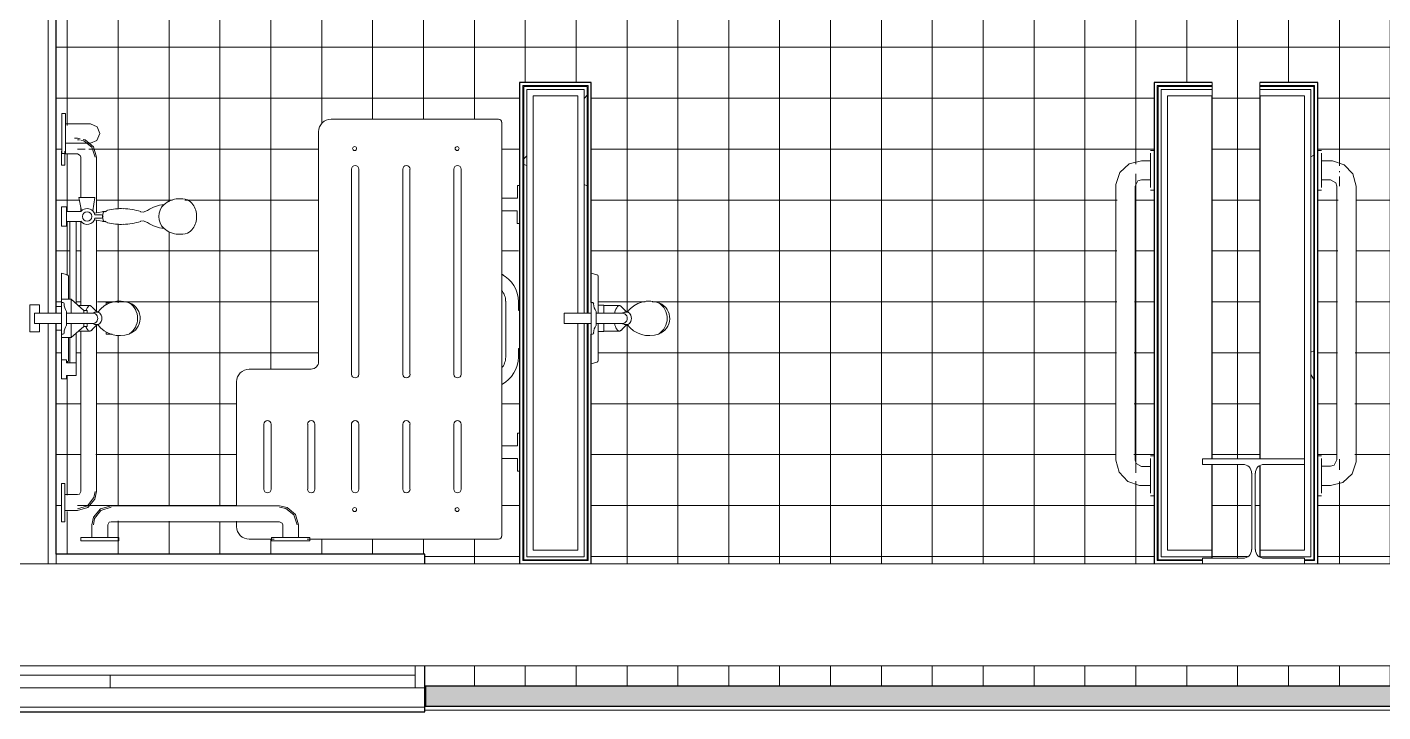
# Model space of a CAD drawing. Header units: inches. Extents: x 1 to 27263, y -26002 to 5769.
# Drawn here: x 25305.5 to 25412.1, y -22798.9 to -22745.1 of the extents above; entities that cross this region are included whole.
import ezdxf

# ---------------------------------------------------------------- set-up
doc = ezdxf.new("R2010")
doc.units = ezdxf.units.IN
doc.header["$MEASUREMENT"] = 0
for name, color, linetype, lineweight in [('A-FLOR', 192, 'Continuous', 9), ('A-FLOR-PATT', 8, 'Continuous', 9), ('A-GENM', 13, 'Continuous', 9), ('A-WALL', 113, 'Continuous', 9), ('A-WALL-PATT', 111, 'Continuous', 25), ('I-WALL', 2, 'Continuous', 9), ('L-SITE-WALL', 31, 'Continuous', 9), ('P-SANR-FIXT', 6, 'Continuous', 9), ('Q-SPCQ', 91, 'Continuous', 9), ('S-BEAM', 12, 'Continuous', 9), ('S-COLS', 52, 'Continuous', 9)]:
    doc.layers.add(name, color=color, linetype=linetype, lineweight=lineweight)
pattern_1 = [(296.565, (38.4, 23.04), (0.00014, 153.59998), [17.173, -326.287]), (33.69, (46.08, 7.68), (0.0002, 153.6001), [27.691, -526.122]), (33.69, (199.68, 7.68), (0.0002, 153.6001), [27.691, -526.122]), (33.69, (353.28, 7.68), (0.0002, 153.6001), [27.691, -526.122]), (116.565, (69.12, 23.04), (0.00014, 153.59998), [17.173, -326.287]), (213.69, (61.44, 38.4), (0.0002, 153.6001), [27.691, -526.122]), (213.69, (215.04, 38.4), (0.0002, 153.6001), [27.691, -526.122]), (213.69, (368.64, 38.4), (0.0002, 153.6001), [27.691, -526.122]), (26.565, (99.84, 23.04), (0.00014, 153.6), [34.346, -309.114]), (26.565, (253.44, 23.04), (0.00014, 153.6), [34.346, -309.114]), (270, (130.56, 38.4), (153.6, 9e-15), [15.36, -138.24]), (225, (130.56, 23.04), (-1e-14, 153.60056), [21.722, -195.501]), (135, (115.2, 7.68), (1e-14, 153.60056), [21.722, -195.501]), (288.435, (69.12, 69.12), (0.00018, 153.600364), [24.286, -461.44]), (18.435, (76.8, 46.08), (0.0002, 153.60036), [24.286, -461.44]), (18.435, (230.4, 46.08), (0.0002, 153.60036), [24.286, -461.44]), (18.435, (384, 46.08), (0.0002, 153.60036), [24.286, -461.44]), (135, (99.84, 53.76), (1e-14, 153.60056), [21.722, -195.501]), (180, (84.48, 69.12), (-2e-14, -153.6), [15.36, -138.24]), (251.565, (30.72, 107.52), (-0.00018, 153.600364), [24.286, -461.44]), (315, (23.04, 84.48), (-1e-14, 153.60056), [21.722, -195.501]), (71.565, (38.4, 69.12), (-0.00018, 153.600364), [24.286, -461.44]), (135, (46.08, 92.16), (1e-14, 153.60056), [21.722, -195.501]), (225, (92.16, 107.52), (-1e-14, 153.60056), [21.722, -195.501]), (123.69, (76.8, 92.16), (0.00018, 153.6001), [27.691, -526.122]), (123.69, (230.4, 92.16), (0.00018, 153.6001), [27.691, -526.122]), (26.565, (61.44, 115.2), (0.00014, 153.6), [17.173, -326.287]), (26.565, (215.04, 115.2), (0.00014, 153.6), [17.173, -326.287]), (315, (76.8, 122.88), (-1e-14, 153.60056), [21.722, -195.501]), (213.69, (145.92, 145.92), (0.0002, 153.6001), [27.691, -526.122]), (213.69, (299.52, 145.92), (0.0002, 153.6001), [27.691, -526.122]), (213.69, (453.12, 145.92), (0.0002, 153.6001), [27.691, -526.122]), (296.565, (122.88, 130.56), (0.00014, 153.59998), [17.173, -326.287]), (45, (130.56, 115.2), (1e-14, 153.60056), [21.722, -195.501]), (90, (145.92, 130.56), (-153.6, 9e-15), [15.36, -138.24]), (213.69, (76.8, 153.6), (0.0002, 153.6001), [27.691, -526.122]), (213.69, (230.4, 153.6), (0.0002, 153.6001), [27.691, -526.122]), (213.69, (384, 153.6), (0.0002, 153.6001), [27.691, -526.122]), (315, (53.76, 138.24), (-1e-14, 153.60056), [10.861, -206.362]), (26.565, (61.44, 130.56), (0.00014, 153.6), [17.173, -326.287]), (26.565, (215.04, 130.56), (0.00014, 153.6), [17.173, -326.287]), (90, (76.8, 138.24), (-153.6, 9e-15), [15.36, -138.24]), (333.435, (15.36, 145.92), (-0.00014, 153.6), [17.173, -326.287]), (333.435, (168.96, 145.92), (-0.00014, 153.6), [17.173, -326.287]), (243.435, (30.72, 138.24), (-0.00014, 153.59998), [17.173, -326.287]), (161.565, (23.04, 122.88), (-0.0002, 153.60036), [24.286, -461.44]), (161.565, (176.64, 122.88), (-0.0002, 153.60036), [24.286, -461.44]), (161.565, (330.24, 122.88), (-0.0002, 153.60036), [24.286, -461.44]), (45, (0, 130.56), (1e-14, 153.60056), [21.722, -195.501]), (26.565, (7.68, 0), (0.00014, 153.6), [17.173, -326.287]), (26.565, (161.28, 0), (0.00014, 153.6), [17.173, -326.287]), (116.565, (23.04, 7.68), (0.00014, 153.59998), [17.173, -326.287]), (206.565, (15.36, 23.04), (0.00014, 153.6), [17.173, -326.287]), (206.565, (168.96, 23.04), (0.00014, 153.6), [17.173, -326.287]), (296.565, (0, 15.36), (0.00014, 153.59998), [17.173, -326.287]), (14.036, (115.2, 69.12), (0.0002, 153.6), [31.665, -601.644]), (14.036, (268.8, 69.12), (0.0002, 153.6), [31.665, -601.644]), (14.036, (422.4, 69.12), (0.0002, 153.6), [31.665, -601.644]), (14.036, (576, 69.12), (0.0002, 153.6), [31.665, -601.644]), (135, (145.92, 76.8), (1e-14, 153.60056), [21.722, -195.501]), (198.435, (130.56, 92.16), (0.0002, 153.60036), [24.286, -461.44]), (198.435, (284.16, 92.16), (0.0002, 153.60036), [24.286, -461.44]), (198.435, (437.76, 92.16), (0.0002, 153.60036), [24.286, -461.44]), (296.565, (107.52, 84.48), (0.00014, 153.59998), [17.173, -326.287]), (333.435, (7.68, 46.08), (-0.00014, 153.6), [17.173, -326.287]), (333.435, (161.28, 46.08), (-0.00014, 153.6), [17.173, -326.287]), (45, (23.04, 38.4), (1e-14, 153.60056), [10.861, -206.362]), (116.565, (30.72, 46.08), (0.00014, 153.59998), [17.173, -326.287]), (225, (23.04, 61.44), (-1e-14, 153.60056), [21.722, -195.501])]

# ---------------------------------------------------------------- blocks, each defined once
blk = doc.blocks.new('817_Grab_Bars - 8170-001240-25748-Site Plan - Phase 1')
at = {"layer": 'Q-SPCQ', "color": 7}
for p, q in [((25393.8, -22755.65), (25393.08, -22755.65)), ((25394.08, -22754.83), (25393.8, -22754.83)), ((25393.8, -22756.4), (25393.8, -22755.04)), ((25393.8, -22757.75), (25393.8, -22756.4)), ((25391.08, -22757.65), (25391.08, -22779.15)), ((25392.58, -22779.15), (25392.58, -22757.65)), ((25393.08, -22757.15), (25393.8, -22757.15)), ((25393.8, -22757.96), (25394.08, -22757.96)), ((25394.08, -22778.83), (25393.8, -22778.83)), ((25393.8, -22780.4), (25393.8, -22779.04)), ((25393.8, -22779.65), (25393.08, -22779.65)), ((25393.08, -22781.15), (25393.8, -22781.15)), ((25393.8, -22781.75), (25393.8, -22780.4)), ((25393.8, -22781.96), (25394.08, -22781.96))]:
    blk.add_line(p, q, dxfattribs=at)
at = {"layer": 'Q-SPCQ', "color": 7, "flags": 128}
for points in [[(25393.08, -22755.65), (25392.12, -22755.89), (25391.39, -22756.57), (25391.08, -22757.51), (25391.08, -22757.65)], [(25392.58, -22757.65), (25392.81, -22757.23), (25393.08, -22757.15)], [(25391.08, -22779.15), (25391.32, -22780.11), (25392, -22780.83), (25392.94, -22781.14), (25393.08, -22781.15)], [(25393.08, -22779.65), (25392.66, -22779.42), (25392.58, -22779.15)]]:
    blk.add_lwpolyline(points, dxfattribs=at)
blk = doc.blocks.new('Shower_Seat-Retractable-Frost_Products_LTD_-Handicap-_975L_M_ - Steel-Stainless-110062-Site Plan - Phase 1')
at = {"layer": 'Q-SPCQ', "color": 10, "lineweight": 13}
for p, q in [((25342.54, -22752.37), (25329.39, -22752.37)), ((25328.4, -22753.37), (25328.4, -22771.42)), ((25342.79, -22758.58), (25342.79, -22752.62)), ((25330.98, -22756.3), (25330.98, -22772.41)), ((25331.56, -22772.41), (25331.56, -22756.3)), ((25335.01, -22756.3), (25335.01, -22772.41)), ((25335.58, -22772.41), (25335.58, -22756.3)), ((25339.03, -22756.3), (25339.03, -22772.41)), ((25339.61, -22772.41), (25339.61, -22756.3)), ((25344.2, -22757.59), (25344.03, -22757.59)), ((25344.03, -22757.59), (25344.03, -22758.58)), ((25342.79, -22758.58), (25342.79, -22759.58)), ((25344.03, -22758.58), (25342.79, -22758.58)), ((25342.79, -22759.58), (25344.02, -22759.58)), ((25342.79, -22764.56), (25342.79, -22759.58)), ((25344.02, -22759.58), (25344.02, -22760.57)), ((25344.02, -22760.57), (25344.2, -22760.57)), ((25342.79, -22764.49), (25342.79, -22773.2)), ((25343.11, -22771.06), (25343.11, -22766.68)), ((25344.11, -22767.39), (25344.11, -22766.71)), ((25344.2, -22767.38), (25344.11, -22767.39)), ((25344.2, -22770.38), (25344.2, -22767.38)), ((25344.11, -22770.38), (25344.2, -22770.38)), ((25344.11, -22771.06), (25344.11, -22770.38)), ((25327.81, -22772.01), (25322.95, -22772.01)), ((25321.95, -22773.01), (25321.95, -22782.76)), ((25342.79, -22778.04), (25342.79, -22773.2)), ((25324.09, -22776.34), (25324.09, -22781.44)), ((25324.67, -22781.44), (25324.67, -22776.34)), ((25327.54, -22781.44), (25327.54, -22776.34)), ((25328.11, -22776.34), (25328.11, -22781.44)), ((25330.98, -22776.34), (25330.98, -22776.38)), ((25330.98, -22776.34), (25330.98, -22781.44)), ((25331.56, -22781.44), (25331.56, -22776.34)), ((25335.01, -22776.34), (25335.01, -22781.44)), ((25335.58, -22781.44), (25335.58, -22776.34)), ((25339.03, -22776.34), (25339.03, -22781.44)), ((25339.61, -22781.44), (25339.61, -22776.34)), ((25330.98, -22781.44), (25330.98, -22777.49)), ((25331.56, -22777.22), (25331.56, -22781.44)), ((25342.79, -22778.04), (25342.79, -22779.04)), ((25344.03, -22778.04), (25342.79, -22778.04)), ((25344.03, -22777.04), (25344.03, -22778.04)), ((25344.2, -22777.04), (25344.03, -22777.04)), ((25342.79, -22779.04), (25344.03, -22779.04)), ((25342.79, -22785.12), (25342.79, -22779.04)), ((25344.03, -22779.04), (25344.03, -22780.03)), ((25344.03, -22780.03), (25344.2, -22780.03)), ((25321.95, -22783.95), (25321.95, -22784.37)), ((25322.95, -22785.37), (25324.9, -22785.37)), ((25327.5, -22785.37), (25342.54, -22785.37))]:
    blk.add_line(p, q, dxfattribs=at)
for centre, radius, start, end in [((25329.39, -22753.37), 0.998, 90, 180), ((25342.54, -22752.62), 0.249, 0, 90), ((25331.23, -22754.68), 0.157, 90, 270), ((25331.23, -22754.68), 0.157, 270, 90), ((25339.29, -22754.68), 0.157, 90, 270), ((25339.29, -22754.68), 0.157, 270, 90), ((25331.27, -22756.3), 0.289, 0, 180), ((25335.3, -22756.3), 0.289, 0, 180), ((25339.32, -22756.3), 0.289, 0, 180), ((25341.82, -22766.4), 2.09, 57.8406, 62.567), ((25341.68, -22766.71), 2.42, 0, 62.8489), ((25341.75, -22766.68), 1.35, 0, 40), ((25327.81, -22771.42), 0.589, 270, 0), ((25341.66, -22771.03), 1.45, 321.4199, 358.8453), ((25341.64, -22771.02), 2.47, 297.8217, 359.1458), ((25322.95, -22773.01), 0.998, 90, 180), ((25331.27, -22772.41), 0.288, 180, 0), ((25335.3, -22772.41), 0.288, 180, 0), ((25339.32, -22772.41), 0.289, 180, 0), ((25341.92, -22771.67), 1.77, 299.5044, 304.7548), ((25324.38, -22776.34), 0.289, 0, 180), ((25327.82, -22776.34), 0.289, 0, 180), ((25331.27, -22776.34), 0.289, 40.7863, 180), ((25331.27, -22776.34), 0.289, 0, 180), ((25335.3, -22776.34), 0.289, 0, 180), ((25339.32, -22776.34), 0.289, 0, 180), ((25324.38, -22781.44), 0.289, 180, 0), ((25327.82, -22781.44), 0.289, 180, 0), ((25331.27, -22781.44), 0.289, 180, 0), ((25331.27, -22781.44), 0.289, 180, 0), ((25335.3, -22781.44), 0.289, 180, 0), ((25339.32, -22781.44), 0.289, 180, 0), ((25331.23, -22783.04), 0.157, 90, 270), ((25331.23, -22783.04), 0.157, 270, 90), ((25339.29, -22783.04), 0.157, 90, 270), ((25339.29, -22783.04), 0.157, 270, 90), ((25322.95, -22784.37), 0.998, 180, 270), ((25342.54, -22785.12), 0.249, 270, 0)]:
    blk.add_arc(centre, radius, start, end, dxfattribs=at)
blk = doc.blocks.new('Parametric_ADA_Grab_Bar_-_2_Piece_3744 - Parametric_ADA_Grab_Bar_-_2_Piece_3744 2-122809-Site Plan - Phase 1')
at = {"layer": 'A-GENM', "color": 7}
for p, q in [((1.25, 32.16), (1, 32.16)), ((1.46, 32.11), (1.25, 32.16)), ((1.39, 32.01), (1.25, 32.03)), ((0, 30.03), (0, 31.14)), ((0.25, 31.14), (0.25, 30.03)), ((0, 30.23), (0, 30.03)), ((0, 30.03), (0.25, 30.03)), ((0.25, 30.91), (1.25, 30.91)), ((0.25, 30.03), (0.25, 30.23)), ((1.5, 30.66), (1.5, 27.5)), ((2.75, 26.28), (2.75, 30.66)), ((1.5, 26.73), (1.5, 26.37)), ((1.5, 25.62), (1.5, 19)), ((2.75, 18.54), (2.75, 25.72)), ((2.75, 4.41), (2.75, 17.46)), ((1.5, 17), (1.5, 4.41)), ((0.25, 5.03), (0, 5.03)), ((0, 2.03), (0, 5.03)), ((0, 5.03), (0, 4.83)), ((0.25, 4.83), (0.25, 5.03)), ((0.25, 5.03), (0.25, 2.03)), ((1.25, 4.16), (0.25, 4.16)), ((17.13, 3.28), (3.88, 3.28)), ((0, 2.23), (0, 2.03)), ((0.25, 2.91), (1.25, 2.91)), ((0.25, 2.03), (0.25, 2.23)), ((0, 2.03), (0.25, 2.03)), ((2.38, 1.78), (2.38, 0.78)), ((3.63, 0.78), (3.63, 1.78)), ((3.88, 2.03), (17.13, 2.03)), ((17.38, 1.78), (17.38, 0.78)), ((18.63, 0.78), (18.63, 1.78)), ((1.5, 0.78), (1.5, 0.53)), ((1.5, 0.78), (4.5, 0.78)), ((1.7, 0.78), (1.5, 0.78)), ((1.5, 0.53), (1.7, 0.53)), ((4.5, 0.53), (1.5, 0.53)), ((4.5, 0.78), (4.3, 0.78)), ((4.3, 0.53), (4.5, 0.53)), ((4.5, 0.53), (4.5, 0.78)), ((16.5, 0.78), (16.5, 0.53)), ((16.5, 0.78), (19.5, 0.78)), ((16.7, 0.78), (16.5, 0.78)), ((16.5, 0.53), (16.7, 0.53)), ((19.5, 0.53), (16.5, 0.53)), ((19.5, 0.78), (19.3, 0.78)), ((19.3, 0.53), (19.5, 0.53)), ((19.5, 0.53), (19.5, 0.78))]:
    blk.add_line(p, q, dxfattribs=at)
at = {"layer": 'A-GENM', "color": 7, "flags": 128}
for points in [[(2.63, 30.66), (2.38, 31.44), (1.74, 31.94), (1.5, 31.99)], [(2.75, 30.66), (2.51, 31.48), (1.85, 32.03), (1.7, 32.06)], [(1.25, 30.91), (1.46, 30.79), (1.5, 30.66)], [(1.25, 2.91), (2.07, 3.15), (2.62, 3.8), (2.75, 4.41)], [(1.5, 4.41), (1.39, 4.2), (1.25, 4.16)], [(1.25, 3.03), (2.03, 3.27), (2.54, 3.92), (2.63, 4.41)], [(3.88, 3.28), (3.05, 3.04), (2.5, 2.38), (2.38, 1.78)], [(18.63, 1.78), (18.38, 2.6), (17.73, 3.15), (17.13, 3.28)], [(3.88, 3.16), (3.09, 2.91), (2.59, 2.27), (2.5, 1.78)], [(18.5, 1.78), (18.26, 2.56), (17.61, 3.07), (17.13, 3.16)], [(3.63, 1.78), (3.74, 1.99), (3.88, 2.03)], [(17.13, 2.03), (17.34, 1.92), (17.38, 1.78)]]:
    blk.add_lwpolyline(points, dxfattribs=at)
blk = doc.blocks.new('817_Grab_Bars - 8170-001180-25756-Site Plan - Phase 1')
at = {"layer": 'Q-SPCQ', "color": 7}
for p, q in [((25461.77, -22690.3), (25461.77, -22691.02)), ((25461.77, -22690.3), (25461.77, -22691.02)), ((25463.27, -22691.02), (25463.27, -22690.3)), ((25463.27, -22691.02), (25463.27, -22690.3)), ((25460.95, -22691.02), (25460.95, -22691.3)), ((25460.95, -22691.02), (25460.95, -22691.3)), ((25460.95, -22691.02), (25464.08, -22691.02)), ((25461.16, -22691.02), (25460.95, -22691.02)), ((25460.95, -22691.02), (25461.16, -22691.02)), ((25461.16, -22691.02), (25460.95, -22691.02)), ((25464.08, -22691.3), (25460.95, -22691.3)), ((25460.95, -22691.3), (25461.16, -22691.3)), ((25461.16, -22691.3), (25460.95, -22691.3)), ((25460.95, -22691.3), (25461.16, -22691.3)), ((25464.08, -22691.02), (25463.87, -22691.02)), ((25463.87, -22691.02), (25464.08, -22691.02)), ((25464.08, -22691.02), (25463.87, -22691.02)), ((25463.87, -22691.3), (25464.08, -22691.3)), ((25464.08, -22691.3), (25463.87, -22691.3)), ((25463.87, -22691.3), (25464.08, -22691.3)), ((25464.08, -22691.3), (25464.08, -22691.02)), ((25464.08, -22691.3), (25464.08, -22691.02))]:
    blk.add_line(p, q, dxfattribs=at)
at = {"layer": 'Q-SPCQ', "color": 7, "flags": 128}
for points in [[(25461.77, -22689.05), (25462, -22688.51), (25462.52, -22688.3)], [(25462.52, -22688.3), (25463.06, -22688.54), (25463.27, -22689.05)], [(25461.77, -22689.05), (25461.77, -22689.3), (25461.77, -22689.93), (25461.77, -22690.3)], [(25461.77, -22690.3), (25461.77, -22689.56), (25461.77, -22689.11), (25461.77, -22689.05)], [(25463.27, -22690.3), (25463.27, -22689.56), (25463.27, -22689.11), (25463.27, -22689.05)], [(25463.27, -22689.05), (25463.27, -22689.3), (25463.27, -22689.93), (25463.27, -22690.3)]]:
    blk.add_lwpolyline(points, dxfattribs=at)
blk = doc.blocks.new('Shower-Unit-Zurn-Z7301-SS-MT-DV2P-HW - Z7301-SS-MT-DV2P-HW-234739-Site Plan - Phase 1')
at = {"layer": 'A-GENM', "color": 7}
for p, q in [((1.06, 2.5), (-1.06, 2.5)), ((-1.06, 2.5), (-1.06, 1.75)), ((1.06, 1.75), (1.06, 2.5)), ((-1.06, 1.75), (-0.4, 1.75)), ((0.4, 1.75), (1.06, 1.75)), ((-1.24, 0), (-1.5, 0)), ((-1.5, 0), (-1.5, -0.75)), ((-1.5, -0.75), (-0.4, -0.75)), ((-1.5, -0.75), (-0.63, -1.75)), ((0.4, -0.75), (1.5, -0.75)), ((0.63, -1.75), (1.5, -0.75)), ((1.5, 0), (1.24, 0)), ((1.5, -0.75), (1.5, 0)), ((-0.63, -1.75), (-0.4, -1.75)), ((-0.63, -1.75), (-0.63, -2)), ((-0.63, -2), (-0.4, -2)), ((0.4, -1.75), (0.63, -1.75)), ((0.4, -2), (0.63, -2)), ((0.63, -2), (0.63, -1.75)), ((-1.05, -3.5), (-1.25, -3.5)), ((-1.25, -3.5), (-1.25, -3.96)), ((1.25, -3.5), (1.06, -3.5)), ((1.25, -3.92), (1.25, -3.5))]:
    blk.add_line(p, q, dxfattribs=at)
at = {"layer": 'A-GENM'}
for p, q in [((-4.75, 0), (-4.75, -0.38)), ((-3.25, 0), (-4.75, 0)), ((-4.75, -0.38), (-4.5, -0.38)), ((-4.5, -0.38), (-4.5, -1.13)), ((-3.5, -1.13), (-3.5, -0.38)), ((-3.5, -0.38), (-3.25, -0.38)), ((-1.5, -0.63), (-3.5, -0.63)), ((-3.25, -0.38), (-3.25, 0)), ((7.62, -0.63), (1.5, -0.63)), ((8.75, 0), (7.25, 0)), ((7.25, 0), (7.25, -0.38)), ((7.25, -0.38), (7.62, -0.38)), ((7.62, -0.38), (8.38, -0.38)), ((7.62, -0.38), (7.62, -1.5)), ((8.38, -1.5), (8.38, -0.38)), ((8.38, -0.38), (8.75, -0.38)), ((8.75, -0.38), (8.75, 0)), ((-4.5, -1.13), (-3.5, -1.13)), ((-3.5, -1.13), (-1.17, -1.13)), ((1.17, -1.13), (7.62, -1.13)), ((9.5, -1.36), (8.44, -1.55)), ((9.5, -2.62), (9.5, -1.36)), ((7.75, -2.62), (7.63, -3.19)), ((7.86, -2.61), (7.86, -3.12)), ((8.14, -3.12), (8.14, -2.61)), ((8.37, -3.19), (8.25, -2.62)), ((8.44, -2.45), (9.5, -2.62)), ((7.62, -3.24), (7.62, -3.41)), ((8.38, -3.41), (8.38, -3.24)), ((7.63, -6.21), (7.65, -6.42)), ((8.35, -6.42), (8.37, -6.21)), ((7.65, -6.42), (7.52, -6.76)), ((8.48, -6.76), (8.35, -6.42))]:
    blk.add_line(p, q, dxfattribs=at)
blk.add_circle((8, -2), 0.375, dxfattribs=at)
for centre, radius, start, end in [((8, -2), 0.625, 126.8699, 256.9481), ((8, -2), 0.625, 45.7475, 53.1301), ((8, -2), 0.625, 314.2572, 45.7475), ((7.85, -3.23), 0.225, 167.7751, 181.8194), ((8, -3.12), 0.141, 180, 360), ((8, -2), 0.625, 283.0519, 314.2572), ((8.15, -3.23), 0.225, 358.1806, 12.2249), ((11.46, -4.61), 4.08, 165.8269, 183.3406), ((8.98, -4.32), 1.63, 146.1204, 154.5364), ((8, -3.9), 0.687, 56.9089, 123.0911), ((7.02, -4.32), 1.63, 25.4636, 33.8796), ((4.54, -4.61), 4.08, 356.6594, 14.1731), ((11.6, -4.81), 4.22, 180.5665, 199.4054), ((4.4, -4.81), 4.22, 340.5946, 359.4335), ((9.42, -8.15), 2.35, 143.7224, 177.4669), ((6.58, -8.15), 2.35, 2.5331, 36.2776), ((8.47, -9.28), 1.87, 138.72, 176.4673), ((8, -8.99), 1.34, 46.1253, 133.8747), ((7.53, -9.28), 1.87, 3.5327, 41.28), ((8.6, -9.29), 2, 176.4673, 197.5327), ((7.4, -9.29), 2, 342.4673, 3.5327), ((7.65, -9.45), 1.05, 204.5638, 235.4362), ((7.96, -9.01), 1.59, 235.4362, 271.5888), ((8.04, -9.01), 1.59, 268.4112, 304.5638), ((8.35, -9.45), 1.05, 304.5638, 335.4362)]:
    blk.add_arc(centre, radius, start, end, dxfattribs=at)
at = {"layer": 'P-SANR-FIXT', "color": 7}
for p, q in [((0.4, 2.13), (-0.4, 2.13)), ((-0.4, 2.13), (-0.4, 0)), ((0.4, 0), (0.4, 2.13)), ((-0.4, 0), (-1.24, 0)), ((-1.24, 0), (-1.24, -0.1)), ((-0.94, 0.44), (-0.94, 0)), ((-0.4, 0), (0.4, 0)), ((1.24, 0), (0.4, 0)), ((0.93, 0), (0.93, 0.44)), ((1.24, -0.1), (1.24, 0)), ((-3.31, -0.54), (-1.5, -0.54)), ((-1.5, 0), (-3.25, 0)), ((-0.55, -0.38), (-0.4, -0.38)), ((-0.4, -0.38), (-0.4, -2.46)), ((-0.4, -0.38), (0.4, -0.38)), ((0.4, -2.46), (0.4, -0.38)), ((0.4, -0.38), (0.55, -0.38)), ((3.56, 0), (1.5, 0)), ((1.5, -0.54), (3.31, -0.54)), ((3.43, -0.45), (3.56, 0)), ((-1, -1.33), (-1, -2.23)), ((1, -2.23), (1, -1.33)), ((-0.48, -2.64), (-0.48, -2.84)), ((0.48, -2.84), (0.48, -2.64))]:
    blk.add_line(p, q, dxfattribs=at)
for centre, radius, start, end in [((-3.31, -0.42), 0.125, 196, 270), ((-1.14, -0.1), 0.0945, 180, 270), ((-1.14, -1.21), 1.02, 54.522, 90), ((1.14, -1.21), 1.02, 90, 125.478), ((1.14, -0.1), 0.0945, 270, 0), ((3.31, -0.42), 0.125, 270, 344), ((0.79, -4.57), 2.15, 126.1534, 200.0175), ((-0.63, -2.12), 0.388, 197.5027, 230.4973), ((-2.26, -4.09), 2.18, 35.18, 50.4973), ((2.26, -4.09), 2.18, 129.5027, 144.8141), ((-0.79, -4.57), 2.15, 337.8261, 53.8466), ((0.63, -2.12), 0.388, 309.5027, 342.4973), ((0, -4.86), 1.31, 200.0175, 336.4181), ((0, -4.51), 1.46, 212.9208, 327.0792)]:
    blk.add_arc(centre, radius, start, end, dxfattribs=at)
for centre, major_axis, ratio, start_param, end_param in [((-0.11, -2.15), (-1.11, 0.08), 0.351489, 2.831356, 3.949343), ((0, -2.84), (-0.476, 0), 0.662364, 0, 3.141593), ((0, -2.46), (-0.4, 0), 0.941821, 0, 3.141593)]:
    blk.add_ellipse(centre, major_axis=major_axis, ratio=ratio, start_param=start_param, end_param=end_param, dxfattribs=at)
blk.add_open_spline([(-0.68, -1.91), (-0.69, -1.92), (-0.81, -1.97), (-0.96, -2.08), (-1.02, -2.22), (-0.98, -2.3), (-0.94, -2.34)], degree=3, knots=[0.2535572, 0.2535572, 0.2535572, 0.2535572, 0.2857143, 0.5714286, 0.7857143, 1, 1, 1, 1], dxfattribs=at)
for points in [[(-0.4, -2.46), (-0.42, -2.48), (-0.44, -2.52), (-0.47, -2.58), (-0.48, -2.62), (-0.48, -2.64)], [(0.48, -2.64), (0.48, -2.62), (0.47, -2.58), (0.44, -2.52), (0.42, -2.48), (0.4, -2.46)]]:
    blk.add_open_spline(points, degree=3, dxfattribs=at)
blk = doc.blocks.new('Shower-Unit-Zurn-Z7301-SS-MT-DV2P-HW - Z7301-SS-MT-DV2P-HW-253545-Site Plan - Phase 1')
at = {"layer": 'P-SANR-FIXT', "color": 7}
for p, q in [((0.4, 2.13), (-0.4, 2.13)), ((-0.4, 2.13), (-0.4, 0)), ((0.4, 0), (0.4, 2.13)), ((-0.4, 0), (-1.24, 0)), ((-1.24, 0), (-1.24, -0.1)), ((-0.4, 0), (0.4, 0)), ((1.24, 0), (0.4, 0)), ((1.24, -0.1), (1.24, 0)), ((-3.56, 0), (-3.43, -0.45)), ((-3.31, -0.54), (-1.03, -0.54)), ((-1.03, -0.54), (-0.4, -0.54)), ((-1.03, -0.54), (-1.03, -0.99)), ((-1.03, -0.99), (-1, -0.99)), ((-1, -0.99), (-0.4, -0.99)), ((-1, -0.99), (-1, -2.23)), ((-0.55, -0.38), (-0.4, -0.38)), ((-0.4, -0.38), (-0.4, -2.46)), ((-0.4, -0.38), (0.4, -0.38)), ((0.4, -2.46), (0.4, -0.38)), ((0.4, -0.38), (0.55, -0.38)), ((0.4, -0.54), (1.03, -0.54)), ((0.4, -0.99), (1, -0.99)), ((1, -2.23), (1, -0.99)), ((1, -0.99), (1.03, -0.99)), ((1.03, -0.99), (1.03, -0.54)), ((1.03, -0.54), (3.31, -0.54)), ((3.43, -0.45), (3.56, 0)), ((-0.48, -2.64), (-0.48, -2.84)), ((0.48, -2.84), (0.48, -2.64))]:
    blk.add_line(p, q, dxfattribs=at)
for centre, radius, start, end in [((-3.31, -0.42), 0.125, 196, 270), ((-1.14, -0.1), 0.0945, 180, 270), ((-1.14, -1.21), 1.02, 54.522, 90), ((1.14, -1.21), 1.02, 90, 125.478), ((1.14, -0.1), 0.0945, 270, 0), ((3.31, -0.42), 0.125, 270, 344), ((0.79, -4.57), 2.15, 126.1534, 200.0175), ((-0.63, -2.12), 0.388, 197.5027, 230.4973), ((-2.26, -4.09), 2.18, 35.18, 50.4973), ((2.26, -4.09), 2.18, 129.5027, 144.8141), ((-0.79, -4.57), 2.15, 337.8261, 53.8466), ((0.63, -2.12), 0.388, 309.5027, 342.4973), ((0, -4.86), 1.31, 200.0175, 336.4181), ((0, -4.51), 1.46, 212.9208, 327.0792)]:
    blk.add_arc(centre, radius, start, end, dxfattribs=at)
for centre, major_axis, ratio, start_param, end_param in [((-0.11, -2.15), (-1.11, 0.08), 0.351489, 2.831356, 4.247568), ((0, -2.84), (-0.476, 0), 0.662364, 0, 3.141593), ((0, -2.46), (-0.4, 0), 0.941821, 0, 3.141593)]:
    blk.add_ellipse(centre, major_axis=major_axis, ratio=ratio, start_param=start_param, end_param=end_param, dxfattribs=at)
blk.add_open_spline([(-0.42, -1.83), (-0.46, -1.84), (-0.57, -1.87), (-0.78, -1.95), (-0.96, -2.08), (-1.02, -2.22), (-0.98, -2.3), (-0.94, -2.34)], degree=3, knots=[0.0572746, 0.0572746, 0.0572746, 0.0572746, 0.1428571, 0.2857143, 0.5714286, 0.7857143, 1, 1, 1, 1], dxfattribs=at)
for points in [[(-0.4, -2.46), (-0.42, -2.48), (-0.44, -2.52), (-0.47, -2.58), (-0.48, -2.62), (-0.48, -2.64)], [(0.48, -2.64), (0.48, -2.62), (0.47, -2.58), (0.44, -2.52), (0.42, -2.48), (0.4, -2.46)]]:
    blk.add_open_spline(points, degree=3, dxfattribs=at)
blk = doc.blocks.new('Locker Rooms and Restrooms_rvt-1-Site Plan - Phase 1')
at = {"layer": 'A-FLOR-PATT'}
h = blk.add_hatch(dxfattribs=at)
h.set_pattern_fill('FP_28', color=256, style=0, pattern_type=2)
h.set_pattern_definition([(90, (25404.64, -22766.728), (-4, 2e-16), []), (180, (25404.64, -22766.728), (-5e-16, -4), [])])
h.paths.add_polyline_path([(25344.65, -22796.91), (25501.08, -22796.85), (25501.08, -22795.3), (25336.74, -22795.3), (25336.81, -22796.91)], flags=0)
h.paths.add_polyline_path([(25501.33, -22796.91), (25501.39, -22796.66), (25501.33, -22796.66), (25501.33, -22796.86)], flags=0)
h.paths.add_polyline_path([(25499.08, -22780.34), (25499.42, -22780.34), (25499.35, -22780.15), (25499.08, -22780.18)], flags=0)
h.paths.add_polyline_path([(25498.89, -22756.65), (25498.89, -22756.99), (25499.06, -22756.97), (25499.04, -22756.65), (25498.91, -22756.65)], flags=0)
h.paths.add_polyline_path([(25344.45, -22749.49), (25344.53, -22749.8), (25344.52, -22749.74)], flags=0)
h.paths.add_polyline_path([(25392.08, -22780.34), (25392.42, -22780.34), (25392.35, -22780.15), (25392.08, -22780.18)], flags=0)
h.paths.add_polyline_path([(25391.89, -22756.65), (25391.89, -22756.99), (25392.06, -22756.97), (25392.04, -22756.65), (25391.91, -22756.65)], flags=0)
h.paths.add_polyline_path([(25394.33, -22749.49), (25394.39, -22749.8), (25394.39, -22749.74)], flags=0)
h.paths.add_polyline_path([(25408.95, -22756.46), (25408.61, -22756.46), (25408.68, -22756.64), (25408.95, -22756.61)], flags=0)
h.paths.add_polyline_path([(25409.14, -22780.14), (25409.14, -22779.8), (25408.98, -22779.82), (25408.99, -22780.15), (25409.12, -22780.14)], flags=0)
h.paths.add_polyline_path([(25451.45, -22749.49), (25451.55, -22749.8), (25451.52, -22749.74)], flags=0)
h.paths.add_polyline_path([(25501.08, -22787.3), (25501.08, -22781.75), (25500.8, -22781.75), (25500.8, -22781.05), (25500.08, -22781.05), (25500.08, -22780.77), (25499.48, -22780.81), (25499.31, -22780.68), (25499.01, -22780.27), (25498.61, -22779.86), (25498.45, -22779.96), (25498.3, -22779.83), (25498.36, -22779.49), (25498.18, -22779.15), (25498.08, -22779.15), (25498.18, -22757.65), (25498.45, -22757.65), (25498.38, -22757.22), (25498.54, -22756.88), (25498.91, -22756.62), (25499.36, -22756.17), (25499.22, -22756.06), (25499.48, -22755.89), (25499.74, -22755.93), (25500.8, -22755.75), (25500.8, -22755.04), (25501.08, -22755.04), (25501.08, -22738.8), (25307.77, -22738.8), (25307.77, -22767.09), (25308.2, -22766.99), (25308.2, -22764.46), (25308.74, -22764.71), (25308.83, -22760.4), (25308.58, -22760.4), (25308.58, -22760.77), (25308.2, -22760.77), (25308.2, -22759.27), (25308.58, -22759.27), (25308.58, -22759.65), (25309.7, -22759.59), (25309.7, -22759.29), (25309.57, -22758.52), (25309.7, -22758.52), (25309.79, -22755.37), (25310.95, -22755.37), (25310.95, -22759.75), (25311.39, -22759.77), (25311.44, -22759.74), (25311.44, -22759.65), (25311.71, -22759.58), (25311.82, -22759.53), (25313.05, -22759.41), (25314.96, -22759.54), (25315.79, -22759.16), (25316.25, -22759.09), (25316.96, -22758.7), (25317.73, -22758.64), (25318.52, -22759.08), (25318.77, -22759.69), (25318.77, -22760.35), (25318.52, -22760.97), (25318.4, -22761.11), (25317.73, -22761.4), (25316.96, -22761.34), (25314.41, -22760.39), (25313.05, -22760.63), (25311.82, -22760.52), (25311.39, -22760.39), (25310.95, -22760.39), (25311.04, -22767.55), (25311.89, -22766.77), (25313.59, -22766.82), (25314.08, -22767.2), (25314.34, -22767.75), (25314.21, -22768.66), (25313.79, -22769.11), (25313.13, -22769.34), (25312.66, -22769.36), (25311.7, -22769.21), (25311.7, -22769.07), (25311.15, -22768.62), (25310.95, -22768.56), (25310.87, -22781.62), (25309.7, -22781.62), (25309.7, -22769.02), (25309.53, -22769.02), (25309.33, -22769.19), (25309.33, -22772.52), (25308.58, -22772.52), (25308.58, -22772.77), (25308.2, -22772.77), (25308.2, -22768.96), (25307.77, -22769.05), (25307.77, -22786.55), (25336.74, -22786.55), (25336.74, -22787.3), (25344.2, -22787.3), (25344.2, -22780.03), (25344.03, -22780.03), (25344.03, -22779.04), (25342.79, -22779.04), (25342.79, -22785.12), (25342.54, -22785.37), (25327.5, -22785.37), (25327.5, -22785.49), (25324.9, -22785.49), (25324.9, -22785.37), (25322.69, -22785.34), (25322.09, -22784.87), (25321.95, -22784.37), (25321.9, -22783.99), (25312.08, -22783.91), (25312.08, -22782.74), (25321.95, -22782.74), (25321.95, -22773.01), (25322.24, -22772.31), (25322.69, -22772.05), (25322.95, -22772.01), (25328.1, -22771.93), (25328.38, -22771.58), (25328.4, -22771.42), (25328.43, -22753.11), (25328.69, -22752.66), (25329.39, -22752.37), (25342.54, -22752.37), (25342.79, -22752.62), (25342.79, -22758.58), (25344.03, -22758.58), (25344.03, -22757.59), (25344.2, -22757.59), (25344.2, -22749.49), (25349.83, -22749.49), (25349.83, -22764.46), (25350.37, -22764.71), (25350.37, -22766.99), (25352.29, -22767.2), (25352.66, -22767.55), (25353.37, -22766.92), (25354.28, -22766.67), (25355.21, -22766.82), (25355.7, -22767.2), (25355.97, -22767.75), (25355.83, -22768.66), (25355.41, -22769.11), (25354.76, -22769.34), (25354.28, -22769.36), (25353.81, -22769.28), (25353.14, -22768.96), (25352.78, -22768.62), (25352.65, -22768.5), (25352.06, -22769.02), (25350.37, -22769.05), (25350.37, -22771.34), (25349.83, -22771.58), (25349.83, -22787.3), (25394.08, -22787.3), (25394.08, -22781.75), (25393.8, -22781.75), (25393.8, -22781.05), (25393.08, -22781.05), (25393.08, -22780.77), (25392.48, -22780.81), (25392.31, -22780.68), (25392.01, -22780.27), (25391.61, -22779.86), (25391.45, -22779.96), (25391.3, -22779.83), (25391.36, -22779.49), (25391.18, -22779.15), (25391.08, -22779.15), (25391.18, -22757.65), (25391.45, -22757.65), (25391.38, -22757.22), (25391.54, -22756.88), (25391.91, -22756.62), (25392.36, -22756.17), (25392.22, -22756.06), (25392.49, -22755.9), (25392.74, -22755.93), (25393.8, -22755.75), (25393.8, -22755.04), (25394.08, -22755.04), (25394.08, -22749.49), (25398.64, -22749.49), (25398.64, -22779.05), (25402.39, -22779.05), (25402.39, -22749.49), (25406.95, -22749.49), (25406.95, -22755.04), (25407.23, -22755.04), (25407.23, -22755.75), (25407.95, -22755.75), (25407.95, -22756.02), (25408.55, -22755.98), (25408.72, -22756.11), (25409.02, -22756.52), (25409.42, -22756.93), (25409.58, -22756.82), (25409.73, -22756.96), (25409.67, -22757.31), (25409.85, -22757.65), (25409.95, -22757.65), (25409.85, -22779.15), (25409.58, -22779.15), (25409.65, -22779.58), (25409.49, -22779.91), (25409.12, -22780.17), (25408.67, -22780.62), (25408.81, -22780.73), (25408.55, -22780.9), (25408.29, -22780.87), (25407.23, -22781.05), (25407.23, -22781.75), (25406.95, -22781.75), (25406.95, -22787.3), (25451.2, -22787.3), (25451.2, -22771.58), (25450.66, -22771.34), (25450.66, -22769.05), (25448.74, -22768.84), (25448.37, -22768.5), (25447.66, -22769.1), (25447.22, -22769.28), (25446.75, -22769.36), (25446.27, -22769.34), (25445.55, -22769.05), (25445.2, -22768.66), (25445.08, -22768.37), (25445.16, -22767.46), (25445.62, -22766.94), (25445.89, -22766.8), (25446.75, -22766.67), (25447.66, -22766.92), (25448.52, -22767.42), (25448.97, -22767.03), (25450.66, -22766.99), (25450.66, -22764.71), (25451.2, -22764.46), (25451.2, -22749.49), (25456.83, -22749.49), (25456.83, -22764.46), (25457.37, -22764.71), (25457.37, -22766.99), (25459.29, -22767.2), (25459.66, -22767.55), (25460.37, -22766.92), (25461.28, -22766.67), (25462.21, -22766.82), (25462.7, -22767.2), (25462.97, -22767.75), (25462.83, -22768.66), (25462.41, -22769.11), (25461.76, -22769.34), (25461.28, -22769.36), (25460.81, -22769.28), (25460.14, -22768.96), (25459.78, -22768.62), (25459.65, -22768.5), (25459.06, -22769.02), (25457.37, -22769.05), (25457.37, -22771.34), (25456.83, -22771.58), (25456.83, -22787.3), (25500.8, -22787.3)], flags=0)
h.paths.add_polyline_path([(25451.45, -22787.3), (25451.55, -22787.05), (25451.45, -22787.07)], flags=0)
h.paths.add_polyline_path([(25406.7, -22787.3), (25406.64, -22786.99), (25406.64, -22787.05)], flags=0)
h.paths.add_polyline_path([(25349.58, -22787.3), (25349.52, -22786.99), (25349.52, -22787.05)], flags=0)
h.paths.add_polyline_path([(25344.45, -22787.3), (25344.52, -22787.05), (25344.45, -22787.07)], flags=0)
h.paths.add_polyline_path([(25394.33, -22787.3), (25394.39, -22787.05), (25394.33, -22787.07)], flags=0)
h.paths.add_polyline_path([(25456.58, -22787.3), (25456.52, -22786.99), (25456.52, -22787.05)], flags=0)
h.paths.add_polyline_path([(25398.64, -22786.87), (25401.05, -22786.87), (25401.54, -22786.67), (25401.75, -22786.18), (25401.64, -22779.93), (25401.54, -22779.69), (25401.05, -22779.49), (25398.64, -22779.49), (25398.64, -22786.74)], flags=0)
h.paths.add_polyline_path([(25402.39, -22786.73), (25402.39, -22779.63), (25402.24, -22779.69), (25402.03, -22780.18), (25402.14, -22786.42), (25402.24, -22786.67)], flags=0)
h.paths.add_polyline_path([(25311.04, -22785.49), (25309.9, -22785.49), (25309.9, -22785.24), (25310.6, -22785.24), (25310.66, -22784.24), (25311.81, -22784.24), (25311.81, -22785.24), (25312.5, -22785.24), (25312.5, -22785.49), (25311.07, -22785.49)], flags=0)
h.paths.add_polyline_path([(25311.29, -22783.81), (25311.17, -22783.61), (25311.41, -22783.35), (25311.59, -22783.37), (25311.58, -22783.49), (25311.34, -22783.72), (25311.3, -22783.81)], flags=0)
h.paths.add_polyline_path([(25308.2, -22783.79), (25308.2, -22781.19), (25308.45, -22781.19), (25308.45, -22781.89), (25309.45, -22781.95), (25309.45, -22783.09), (25308.45, -22783.2), (25308.45, -22783.79)], flags=0)
h.paths.add_polyline_path([(25310, -22782.57), (25309.97, -22782.35), (25310.2, -22782.12), (25310.33, -22782.1), (25310.41, -22782.16), (25310.08, -22782.52), (25310.02, -22782.56)], flags=0)
h.paths.add_polyline_path([(25499.76, -22780.31), (25500.08, -22780.1), (25500.08, -22779.75), (25500.8, -22779.75), (25500.8, -22779.04), (25501.08, -22779.04), (25501.08, -22757.75), (25500.8, -22757.65), (25500.8, -22757.05), (25500.08, -22757.05), (25500.08, -22756.59), (25499.72, -22756.59), (25499.55, -22756.75), (25499.23, -22757.01), (25499.02, -22757.29), (25498.91, -22757.33), (25499.13, -22757.65), (25499.58, -22757.75), (25499.48, -22779.15), (25499.02, -22779.15), (25499.02, -22779.51), (25499.13, -22779.54), (25499.44, -22779.99), (25499.72, -22780.2), (25499.75, -22780.29)], flags=0)
h.paths.add_polyline_path([(25392.76, -22780.31), (25393.08, -22780.1), (25393.08, -22779.75), (25393.8, -22779.75), (25393.8, -22779.04), (25394.08, -22779.04), (25394.08, -22757.75), (25393.8, -22757.65), (25393.8, -22757.05), (25393.08, -22757.05), (25393.08, -22756.59), (25392.72, -22756.59), (25392.55, -22756.75), (25392.23, -22757.01), (25392.02, -22757.29), (25391.91, -22757.33), (25392.13, -22757.65), (25392.58, -22757.75), (25392.48, -22779.15), (25392.02, -22779.15), (25392.02, -22779.51), (25392.13, -22779.54), (25392.44, -22779.99), (25392.72, -22780.2), (25392.75, -22780.29)], flags=0)
h.paths.add_polyline_path([(25408.27, -22780.31), (25408.48, -22780.04), (25408.8, -22779.78), (25409.01, -22779.51), (25409.12, -22779.47), (25408.9, -22779.15), (25408.45, -22779.04), (25408.55, -22757.65), (25409.01, -22757.65), (25409.01, -22757.29), (25408.9, -22757.25), (25408.59, -22756.8), (25408.31, -22756.59), (25408.27, -22756.48), (25407.95, -22756.69), (25407.95, -22757.05), (25407.23, -22757.05), (25407.23, -22757.75), (25406.95, -22757.75), (25406.95, -22779.04), (25407.23, -22779.15), (25407.23, -22779.75), (25407.95, -22779.75), (25407.95, -22780.2), (25408.25, -22780.3)], flags=0)
h.paths.add_polyline_path([(25342.79, -22778.04), (25344.03, -22778.04), (25344.03, -22777.04), (25344.2, -22777.04), (25344.11, -22760.57), (25344.02, -22760.57), (25344.02, -22759.58), (25342.79, -22759.58), (25342.79, -22764.56), (25343.6, -22765.23), (25344.05, -22766.18), (25344.2, -22767.58), (25344.11, -22771.06), (25343.87, -22772.08), (25343.23, -22772.91), (25342.79, -22773.2), (25342.79, -22777.04)], flags=0)
h.paths.add_polyline_path([(25308.58, -22771.52), (25308.83, -22771.52), (25308.74, -22771.34), (25308.58, -22771.41)], flags=0)
h.paths.add_polyline_path([(25309.7, -22767.03), (25309.7, -22760.4), (25309.33, -22760.51), (25309.33, -22766.85), (25309.53, -22767.03)], flags=0)
h.paths.add_polyline_path([(25310.13, -22753.49), (25310.07, -22753.73), (25309.98, -22753.63), (25310.12, -22753.5)], flags=0)
h.paths.add_polyline_path([(25309.97, -22753.49), (25309.61, -22753.31), (25309.7, -22753.49), (25309.89, -22753.49)], flags=0)
h.paths.add_polyline_path([(25308.45, -22755.79), (25308.2, -22755.69), (25308.2, -22752.14), (25308.48, -22752.14), (25308.48, -22752.84), (25309.2, -22752.94), (25309.2, -22753.12), (25309.67, -22752.96), (25309.85, -22752.95), (25310.19, -22753.09), (25310.19, -22753.22), (25310.13, -22753.36), (25310.12, -22753.49), (25309.97, -22753.49), (25309.79, -22753.72), (25309.45, -22753.77), (25309.45, -22753.89), (25309.45, -22755.09), (25308.45, -22755.09), (25308.45, -22755.69)], flags=0)
h.paths.add_polyline_path([(25310.24, -22754.94), (25309.97, -22754.63), (25309.89, -22754.56), (25310.08, -22754.46), (25310.34, -22754.7), (25310.33, -22754.88)], flags=0)
h.paths.add_polyline_path([(25309.56, -22754.05), (25309.79, -22753.92), (25309.79, -22754.03), (25309.58, -22754.05)], flags=0)
h.paths.add_polyline_path([(25310.49, -22753.49), (25310.41, -22753.4), (25310.51, -22753.32), (25310.58, -22753.49)], flags=0)
h.paths.add_polyline_path([(25309.53, -22753.07), (25309.45, -22752.95), (25309.55, -22753.04)], flags=0)
h.paths.add_polyline_path([(25349.27, -22749.8), (25349.58, -22749.72), (25349.52, -22749.74)], flags=0)
h.paths.add_polyline_path([(25456.5, -22749.8), (25456.58, -22749.72), (25456.52, -22749.74), (25456.27, -22749.8)], flags=0)
h.paths.add_polyline_path([(25406.39, -22749.8), (25406.7, -22749.72), (25406.64, -22749.74)], flags=0)
at = {"layer": 'A-WALL-PATT', "lineweight": 9}
h = blk.add_hatch(dxfattribs=at)
h.set_pattern_fill('FP_27', style=0, pattern_type=2)
h.set_pattern_definition(pattern_1)
h.paths.add_polyline_path([(25344.52, -22786.99), (25349.27, -22786.99), (25349.27, -22786.74), (25344.77, -22786.74), (25344.77, -22750.05), (25349.27, -22750.05), (25349.27, -22749.8), (25344.52, -22749.8), (25344.52, -22775.85)], flags=0)
h = blk.add_hatch(dxfattribs=at)
h.set_pattern_fill('FP_27', style=0, pattern_type=2)
h.set_pattern_definition(pattern_1)
h.paths.add_polyline_path([(25349.52, -22786.99), (25349.52, -22768.42), (25349.27, -22768.42), (25349.27, -22786.99)], flags=0)
h.paths.add_polyline_path([(25349.39, -22767.62), (25349.52, -22767.62), (25349.52, -22749.8), (25349.27, -22749.8), (25349.27, -22767.62)], flags=0)
h = blk.add_hatch(dxfattribs=at)
h.set_pattern_fill('FP_27', style=0, pattern_type=2)
h.set_pattern_definition(pattern_1)
h.paths.add_polyline_path([(25406.39, -22749.8), (25406.64, -22749.74), (25402.39, -22749.8)], flags=0)
h = blk.add_hatch(dxfattribs=at)
h.set_pattern_fill('FP_27', style=0, pattern_type=2)
h.set_pattern_definition(pattern_1)
h.paths.add_polyline_path([(25405.89, -22786.99), (25406.64, -22786.99), (25406.64, -22749.8), (25402.39, -22749.8), (25402.39, -22750.05), (25406.39, -22750.05), (25406.39, -22786.74), (25402.41, -22786.74), (25402.73, -22786.87), (25405.89, -22786.87)], flags=0)
h = blk.add_hatch(dxfattribs=at)
h.set_pattern_fill('FP_27', style=0, pattern_type=2)
h.set_pattern_definition(pattern_1)
h.paths.add_polyline_path([(25344.45, -22787.05), (25344.52, -22786.99), (25344.45, -22775.85)], flags=0)
at = {"layer": 'A-FLOR', "color": 143}
blk.add_line((25336.81, -22796.91), (25501.08, -22796.91), dxfattribs=at)
at = {"layer": 'A-WALL', "color": 7}
for p, q in [((25344.52, -22749.74), (25344.45, -22749.74)), ((25344.45, -22749.74), (25344.45, -22787.05)), ((25349.52, -22749.74), (25344.52, -22749.74)), ((25344.77, -22749.8), (25344.52, -22749.8)), ((25344.52, -22749.8), (25344.52, -22786.99)), ((25349.27, -22749.8), (25344.77, -22749.8)), ((25345.27, -22750.05), (25344.77, -22750.05)), ((25344.77, -22750.05), (25344.77, -22786.74)), ((25348.77, -22750.05), (25345.27, -22750.05)), ((25349.27, -22750.05), (25348.77, -22750.05)), ((25349.52, -22749.8), (25349.27, -22749.8)), ((25349.27, -22750.05), (25349.27, -22767.62)), ((25349.58, -22749.74), (25349.52, -22749.74)), ((25349.52, -22749.8), (25349.52, -22767.62)), ((25349.58, -22749.74), (25349.58, -22767.62)), ((25394.39, -22749.74), (25394.33, -22749.74)), ((25394.33, -22749.74), (25394.33, -22787.05)), ((25398.64, -22749.74), (25394.39, -22749.74)), ((25394.64, -22749.8), (25394.39, -22749.8)), ((25394.39, -22749.8), (25394.39, -22786.99)), ((25398.64, -22749.8), (25394.64, -22749.8)), ((25395.14, -22750.05), (25394.64, -22750.05)), ((25394.64, -22750.05), (25394.64, -22786.74)), ((25398.64, -22750.05), (25395.14, -22750.05)), ((25398.64, -22749.74), (25398.64, -22749.49)), ((25398.64, -22749.8), (25398.64, -22749.74)), ((25398.64, -22750.05), (25398.64, -22749.8)), ((25398.64, -22750.55), (25398.64, -22750.05)), ((25402.39, -22749.49), (25402.39, -22749.74)), ((25406.64, -22749.74), (25402.39, -22749.74)), ((25402.39, -22749.74), (25402.39, -22749.8)), ((25406.39, -22749.8), (25402.39, -22749.8)), ((25402.39, -22749.8), (25402.39, -22750.05)), ((25405.89, -22750.05), (25402.39, -22750.05)), ((25402.39, -22750.05), (25402.39, -22750.55)), ((25406.39, -22750.05), (25405.89, -22750.05)), ((25406.64, -22749.8), (25406.39, -22749.8)), ((25406.39, -22750.05), (25406.39, -22786.74)), ((25406.7, -22749.74), (25406.64, -22749.74)), ((25406.64, -22749.8), (25406.64, -22786.99)), ((25406.7, -22749.74), (25406.7, -22787.05)), ((25348.77, -22750.55), (25345.27, -22750.55)), ((25345.27, -22750.55), (25345.27, -22786.24)), ((25348.77, -22750.55), (25348.77, -22767.62)), ((25395.14, -22750.55), (25395.14, -22786.24)), ((25398.64, -22750.55), (25395.14, -22750.55)), ((25405.89, -22750.55), (25402.39, -22750.55)), ((25405.89, -22750.55), (25405.89, -22779.05)), ((25348.77, -22768.42), (25348.77, -22786.24)), ((25349.27, -22768.42), (25349.27, -22786.74)), ((25349.52, -22768.42), (25349.52, -22786.99)), ((25349.58, -22768.42), (25349.58, -22787.05)), ((25405.89, -22779.49), (25405.89, -22786.24)), ((25345.27, -22786.24), (25348.77, -22786.24)), ((25395.14, -22786.24), (25398.64, -22786.24)), ((25402.39, -22786.24), (25405.89, -22786.24)), ((25344.45, -22787.05), (25344.52, -22787.05)), ((25344.52, -22786.99), (25344.77, -22786.99)), ((25344.52, -22787.05), (25349.52, -22787.05)), ((25344.77, -22786.74), (25345.27, -22786.74)), ((25344.77, -22786.99), (25349.27, -22786.99)), ((25345.27, -22786.74), (25348.77, -22786.74)), ((25348.77, -22786.74), (25349.27, -22786.74)), ((25349.27, -22786.99), (25349.52, -22786.99)), ((25349.52, -22787.05), (25349.58, -22787.05)), ((25394.33, -22787.05), (25394.39, -22787.05)), ((25394.39, -22786.99), (25394.64, -22786.99)), ((25394.39, -22787.05), (25397.89, -22787.05)), ((25394.64, -22786.74), (25395.14, -22786.74)), ((25394.64, -22786.99), (25397.89, -22786.99)), ((25395.14, -22786.74), (25398.64, -22786.74)), ((25402.41, -22786.74), (25405.89, -22786.74)), ((25405.89, -22786.74), (25406.39, -22786.74)), ((25405.89, -22786.99), (25406.39, -22786.99)), ((25405.89, -22787.05), (25406.64, -22787.05)), ((25406.39, -22786.99), (25406.64, -22786.99)), ((25406.64, -22787.05), (25406.7, -22787.05))]:
    blk.add_line(p, q, dxfattribs=at)
at = {"layer": 'I-WALL', "color": 250, "lineweight": 25}
for p, q in [((25344.45, -22749.49), (25344.2, -22749.49)), ((25344.2, -22749.49), (25344.2, -22787.3)), ((25349.58, -22749.49), (25344.45, -22749.49)), ((25349.83, -22749.49), (25349.58, -22749.49)), ((25349.83, -22766.78), (25349.83, -22749.49)), ((25394.33, -22749.49), (25394.08, -22749.49)), ((25394.08, -22749.49), (25394.08, -22787.3)), ((25398.64, -22749.49), (25394.33, -22749.49)), ((25406.7, -22749.49), (25402.39, -22749.49)), ((25406.95, -22749.49), (25406.7, -22749.49)), ((25406.95, -22787.3), (25406.95, -22749.49)), ((25398.64, -22779.05), (25398.64, -22750.55)), ((25402.39, -22750.55), (25402.39, -22779.05)), ((25349.83, -22787.3), (25349.83, -22769.26)), ((25398.64, -22786.24), (25398.64, -22779.49)), ((25402.39, -22779.63), (25402.39, -22786.24)), ((25398.64, -22786.74), (25398.64, -22786.24)), ((25402.39, -22786.24), (25402.39, -22786.73)), ((25398.64, -22786.87), (25398.64, -22786.74))]:
    blk.add_line(p, q, dxfattribs=at)
at = {"lineweight": 9}
for name, p, rotation in [('817_Grab_Bars - 8170-001180-25756-Site Plan - Phase 1', (47999.51, 2709.02), 270), ('817_Grab_Bars - 8170-001240-25748-Site Plan - Phase 1', (50801.03, -45536.79), 180), ('Shower-Unit-Zurn-Z7301-SS-MT-DV2P-HW - Z7301-SS-MT-DV2P-HW-234739-Site Plan - Phase 1', (25308.2, -22768.02), 89.99999999999926), ('Shower-Unit-Zurn-Z7301-SS-MT-DV2P-HW - Z7301-SS-MT-DV2P-HW-253545-Site Plan - Phase 1', (25349.83, -22768.02), 89.99999999999926)]:
    blk.add_blockref(name, p, dxfattribs=dict(at, rotation=rotation))
for name, p in [('Shower_Seat-Retractable-Frost_Products_LTD_-Handicap-_975L_M_ - Steel-Stainless-110062-Site Plan - Phase 1', (0, 0)), ('Parametric_ADA_Grab_Bar_-_2_Piece_3744 - Parametric_ADA_Grab_Bar_-_2_Piece_3744 2-122809-Site Plan - Phase 1', (25308.2, -22786.02)), ('817_Grab_Bars - 8170-001240-25748-Site Plan - Phase 1', (0, 0))]:
    blk.add_blockref(name, p, dxfattribs=at)
blk = doc.blocks.new('Struct_Xcel_Sports Complex_rvt-1-Site Plan - Phase 1')
at = {"layer": 'L-SITE-WALL', "color": 7}
blk.add_line((25672.89, -22798.8), (25336.74, -22798.8), dxfattribs=at)
blk = doc.blocks.new('W-Wide Flange-Column - B2_F-V7-Site Plan - Phase 1')
at = {"layer": 'S-COLS', "lineweight": 15}
for p, q in [((-4, 4.13), (-4, 3.69)), ((-4, 3.69), (-0.84, 3.69)), ((0.84, 3.69), (4, 3.69)), ((4, 3.69), (4, 4.13)), ((-0.14, 3), (-0.14, -3)), ((0.14, -3), (0.14, 3)), ((-0.84, -3.69), (-4, -3.69)), ((-4, -3.69), (-4, -4.12)), ((-4, -4.12), (4, -4.12)), ((4, -3.69), (0.84, -3.69)), ((4, -4.12), (4, -3.69))]:
    blk.add_line(p, q, dxfattribs=at)
for centre, start, end in [((-0.84, 3), 0, 90), ((0.84, 3), 90, 180), ((-0.84, -3), 270, 0), ((0.84, -3), 180, 270)]:
    blk.add_arc(centre, 0.691, start, end, dxfattribs=at)
blk = doc.blocks.new('Girt_C - 8_D-1278687-Site Plan - Phase 1')
at = {"layer": 'S-BEAM'}
for p, q in [((25976.39, -22787.3), (24248.39, -22787.3)), ((24248.39, -22795.3), (25976.39, -22795.3))]:
    blk.add_line(p, q, dxfattribs=at)

msp = doc.modelspace()

# ---------------------------------------------------------------- hatches: boundary and pattern name
at = {"layer": 'A-WALL-PATT', "lineweight": 9}
h = msp.add_hatch(dxfattribs=at)
h.set_pattern_fill('FP_12', color=256, style=0, pattern_type=2)
h.set_pattern_definition([(0, (0, 0), (0, 32), []), (90, (0, 0), (-32, 2e-15), [])])
h.paths.add_polyline_path([(25211.041082, -22797.05281), (25335.994556, -22797.05281), (25335.994556, -22796.05281), (25113.265225, -22796.05281), (25113.265225, -22797.05281), (25184.318416, -22797.05281)], flags=0)
at = {"layer": 'A-WALL-PATT', "lineweight": 9, "transparency": 33554649}
msp.add_hatch(color=256, dxfattribs=at).paths.add_polyline_path([(25665.326416, -22798.480335), (25672.827725, -22798.480335), (25672.827725, -22796.905535), (25336.807056, -22796.905535), (25336.807056, -22798.480335), (25638.603749, -22798.480335)], flags=0)

# ---------------------------------------------------------------- linework, layer by layer
at = {"layer": 'A-WALL'}
for p, q in [((25307.140225, -22369.55281), (25307.140225, -22767.62156)), ((25307.140225, -22768.42156), (25307.140225, -22787.30281)), ((25307.765225, -22786.55281), (25307.765225, -22787.30281)), ((25335.994556, -22796.05281), (25113.265225, -22796.05281)), ((25335.994556, -22797.05281), (25335.994556, -22795.27769)), ((25336.744556, -22797.05281), (25112.515225, -22797.05281)), ((25336.744556, -22798.55281), (25112.515225, -22798.55281))]:
    msp.add_line(p, q, dxfattribs=at)
at = {"layer": 'A-WALL', "lineweight": 25}
for p, q in [((25672.827725, -22796.905535), (25336.807056, -22796.905535)), ((25336.807056, -22796.905535), (25336.807056, -22798.480335)), ((25336.807056, -22798.480335), (25672.827725, -22798.480335))]:
    msp.add_line(p, q, dxfattribs=at)
at = {"layer": 'I-WALL', "lineweight": 25}
for p, q in [((25307.765225, -22767.62156), (25307.765225, -22370.30281)), ((25307.765225, -22786.55281), (25307.765225, -22768.42156))]:
    msp.add_line(p, q, dxfattribs=at)
at = {"layer": 'L-SITE-WALL', "lineweight": 25}
for p, q in [((25336.744556, -22786.55281), (25307.765225, -22786.55281)), ((25336.744556, -22787.30281), (25336.744556, -22786.55281)), ((25336.744556, -22798.92781), (25336.744556, -22795.27769)), ((25112.515225, -22798.92781), (25336.744556, -22798.92781))]:
    msp.add_line(p, q, dxfattribs=at)

# ---------------------------------------------------------------- block references
at = {"lineweight": 5}
for name in ['Struct_Xcel_Sports Complex_rvt-1-Site Plan - Phase 1', 'Locker Rooms and Restrooms_rvt-1-Site Plan - Phase 1']:
    msp.add_blockref(name, (0, 0), dxfattribs=at)
at = {"layer": 'S-BEAM'}
msp.add_blockref('Girt_C - 8_D-1278687-Site Plan - Phase 1', (0, 0), dxfattribs=at)
at = {"layer": 'S-COLS', "rotation": 180}
msp.add_blockref('W-Wide Flange-Column - B2_F-V7-Site Plan - Phase 1', (25401.890225, -22783.17781), dxfattribs=at)

doc.saveas('drawing.dxf')
